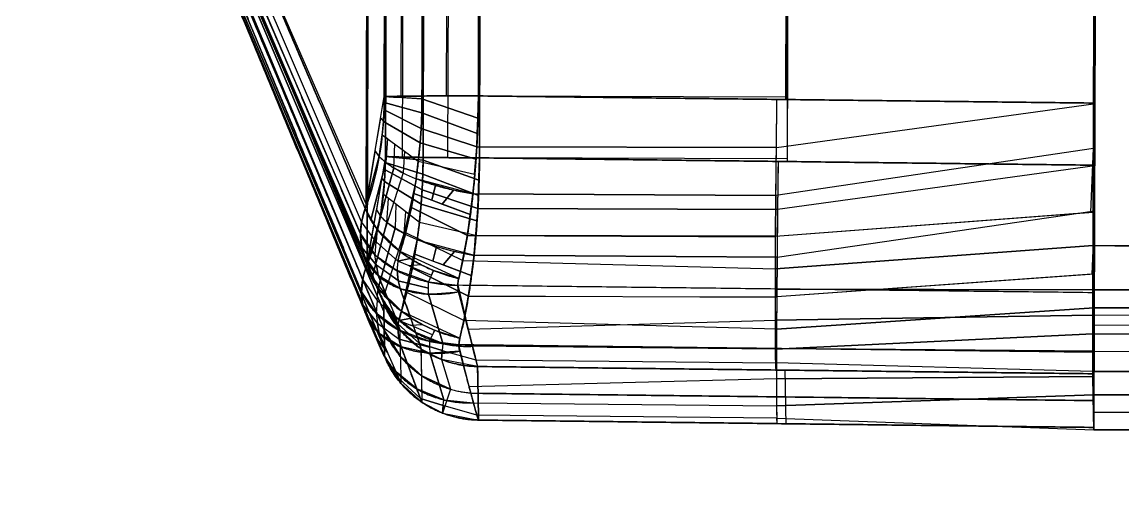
# Model space of a CAD drawing. Extents: x -208 to 220, y -49 to -19.
# Drawn here: x -207.554 to -204.888, y -28.86 to -27.703 of the extents above; entities that cross this region are included whole.
import ezdxf

# ---------------------------------------------------------------- set-up
doc = ezdxf.new("R2010")
doc.units = 0
doc.header["$MEASUREMENT"] = 0
doc.layers.add('IGES level 0', color=253, linetype='Continuous')

msp = doc.modelspace()

# ---------------------------------------------------------------- linework, layer by layer
for points in [[(-204.9328, -19.3455, 3.6504), (-204.9607, -28.2443, 3.7913), (-150.7173, -28.4146, 3.8093), (-150.6893, -19.5157, 3.6684)], [(-207.1159, -27.2383, 2.5739), (-206.7207, -28.1446, 3.5257), (-206.6958, -19.4335, 3.3796), (-207.0943, -20.3759, 2.4652)], [(-204.9301, -19.4959, -5.8484), (-204.958, -28.3947, -5.7075), (-177.8364, -28.4798, -5.6985), (-177.8084, -19.581, -5.8394)], [(-207.0923, -20.4883, -4.6324), (-206.6932, -19.5753, -5.5759), (-206.7182, -28.2867, -5.4462), (-207.1138, -27.3507, -4.5237)], [(-206.5858, -27.8819, 3.7301), (-206.6361, -27.8825, 3.6856), (-206.6105, -19.6999, 3.5559), (-206.56, -19.6994, 3.6005)], [(-206.4948, -19.6991, 3.6315), (-206.56, -19.6994, 3.6005), (-206.5857, -27.8819, 3.7301), (-206.5265, -27.8818, 3.7483)], [(-206.4492, -27.8813, 3.7722), (-206.5265, -27.8818, 3.7483), (-206.4948, -19.6991, 3.6315), (-206.4235, -19.6992, 3.6426)], [(-205.6787, -19.6949, 3.6493), (-206.4234, -19.6992, 3.6426), (-206.4492, -27.8817, 3.7722), (-205.7044, -27.8839, 3.7789)], [(-204.9597, -27.8991, 3.7859), (-205.7044, -27.8904, 3.779), (-205.6787, -19.6951, 3.6493), (-204.9339, -19.6973, 3.656)], [(-206.6512, -19.7009, 3.4906), (-206.6966, -19.7159, 3.3843), (-206.7207, -28.1446, 3.5257), (-206.677, -27.8834, 3.6201)], [(-206.6105, -19.6999, 3.5559), (-206.6512, -19.7008, 3.4906), (-206.677, -27.8834, 3.6201), (-206.6361, -27.8825, 3.6856)], [(-206.6743, -28.0286, -5.5488), (-206.7182, -28.2867, -5.4462), (-206.694, -19.8577, -5.5717), (-206.6486, -19.846, -5.6783)], [(-206.6334, -28.0297, -5.6142), (-206.6743, -28.0285, -5.5488), (-206.6486, -19.846, -5.6783), (-206.6078, -19.8472, -5.7436)], [(-206.5573, -19.8481, -5.7882), (-206.6078, -19.8472, -5.7436), (-206.6334, -28.0297, -5.6142), (-206.5831, -28.0306, -5.6587)], [(-206.5238, -28.031, -5.6769), (-206.583, -28.0306, -5.6587), (-206.5573, -19.8481, -5.7882), (-206.4921, -19.8488, -5.8192)], [(-206.4207, -19.8492, -5.8302), (-206.4921, -19.8488, -5.8192), (-206.5238, -28.031, -5.6769), (-206.4465, -28.0313, -5.7007)], [(-205.7017, -28.0341, -5.7069), (-206.4465, -28.0317, -5.7007), (-206.4207, -19.8492, -5.8302), (-205.6759, -19.8451, -5.8366)], [(-204.9311, -19.8477, -5.8428), (-205.6759, -19.8453, -5.8366), (-205.7017, -28.0406, -5.7068), (-204.9569, -28.0495, -5.713)], [(-206.7014, -28.3268, 3.3331), (-206.6901, -28.3543, 3.2789), (-207.554, -26.3365, 1.4198), (-206.7014, -28.3268, 3.3331)], [(-207.554, -26.3372, 1.406), (-207.5533, -26.3751, -0.9896), (-206.6772, -28.4491, -0.9565), (-206.678, -28.4041, 1.8838)], [(-207.554, -26.3372, 1.406), (-206.678, -28.4041, 1.8838), (-206.6784, -28.3843, 3.1348), (-207.554, -26.3372, 1.406)], [(-206.7235, -28.2734, 3.4021), (-206.7014, -28.3268, 3.3331), (-207.554, -26.3372, 1.406), (-206.7236, -28.2732, 3.402)], [(-206.6904, -28.3536, 3.2804), (-206.6803, -28.3791, 3.1908), (-207.554, -26.3372, 1.406), (-206.6899, -28.3548, 3.2776)], [(-206.6764, -28.4941, -3.7968), (-206.6772, -28.4491, -0.9565), (-207.5532, -26.3751, -0.9896), (-207.5526, -26.413, -3.3852)], [(-206.6989, -28.4626, -5.2479), (-207.5526, -26.4128, -3.399), (-206.6877, -28.4884, -5.1929), (-206.6989, -28.4626, -5.2479)], [(-207.5526, -26.413, -3.3852), (-206.676, -28.5139, -5.0478), (-206.6764, -28.4941, -3.7968), (-207.5526, -26.413, -3.3852)], [(-206.721, -28.4113, -5.3184), (-207.5526, -26.413, -3.3852), (-206.6989, -28.4626, -5.2479), (-206.721, -28.4115, -5.3186)], [(-206.6875, -28.4889, -5.1915), (-207.5526, -26.413, -3.3852), (-206.6779, -28.5104, -5.104), (-206.6879, -28.4878, -5.1944)], [(-207.1471, -27.2183, 2.492), (-207.1384, -27.1859, 2.5198), (-206.7231, -28.154, 3.5179), (-206.7319, -28.1862, 3.4898)], [(-206.7347, -28.2158, 3.4622), (-206.7319, -28.1862, 3.4898), (-207.1471, -27.2183, 2.492), (-207.1498, -27.2479, 2.4644)], [(-207.147, -27.2776, 2.4344), (-207.1498, -27.2479, 2.4644), (-206.7347, -28.2159, 3.462), (-206.7313, -28.2485, 3.4288)], [(-206.7293, -28.3271, -5.409), (-206.7206, -28.2958, -5.438), (-207.1364, -27.2965, -4.4713), (-207.1451, -27.3281, -4.4425)], [(-207.1478, -27.3568, -4.414), (-207.1451, -27.3281, -4.4425), (-206.7293, -28.3271, -5.409), (-206.7321, -28.3558, -5.3804)], [(-206.7288, -28.3874, -5.346), (-206.7321, -28.3559, -5.3802), (-207.1478, -27.3568, -4.414), (-207.1451, -27.3856, -4.3831)], [(-206.5865, -27.9227, 3.7292), (-206.5858, -27.8885, 3.7301), (-206.677, -27.8834, 3.6201), (-206.6771, -27.898, 3.62)], [(-206.6548, -27.8846, 3.6468), (-206.656, -27.8828, 3.6592), (-206.677, -27.8834, 3.6201), (-206.6548, -27.8846, 3.6468)], [(-206.6343, -27.8858, 3.6716), (-206.6361, -27.8825, 3.6856), (-206.656, -27.8828, 3.6592), (-206.6548, -27.8846, 3.6468)], [(-206.5858, -27.8885, 3.7301), (-206.5858, -27.8819, 3.7301), (-206.6361, -27.8825, 3.6856), (-206.6343, -27.8858, 3.6716)], [(-206.4509, -27.9354, 3.7678), (-206.4492, -27.8817, 3.7722), (-206.5857, -27.8819, 3.7301), (-206.5858, -27.8885, 3.7301)], [(-205.7275, -28.0069, 3.77), (-205.7263, -27.8902, 3.7788), (-206.4492, -27.8817, 3.7722), (-206.4531, -28.0051, 3.7622)], [(-206.5881, -27.9607, 3.7257), (-206.5865, -27.9227, 3.7292), (-206.6771, -27.898, 3.6201), (-206.6776, -27.9155, 3.6193)], [(-206.4521, -27.973, 3.7648), (-206.4509, -27.9354, 3.7678), (-206.5858, -27.8885, 3.7301), (-206.5865, -27.9227, 3.7292)], [(-205.7286, -28.1232, 3.7392), (-205.7275, -28.0069, 3.77), (-204.9597, -27.9007, 3.7859), (-204.96, -28.0092, 3.7876)], [(-206.6791, -27.9439, 3.6164), (-206.6892, -28.0284, 3.5946), (-206.6989, -28.014, 3.5729), (-206.6857, -27.9353, 3.6013)], [(-206.5905, -27.9956, 3.7201), (-206.5881, -27.9607, 3.7257), (-206.6776, -27.9155, 3.6193), (-206.6791, -27.9439, 3.6164)], [(-206.4531, -28.0051, 3.7622), (-206.4521, -27.973, 3.7648), (-206.5865, -27.9227, 3.7292), (-206.5881, -27.9607, 3.7257)], [(-206.5946, -28.04, 3.71), (-206.5905, -27.9956, 3.7201), (-206.6791, -27.9439, 3.6164), (-206.6819, -27.9759, 3.6106)], [(-206.4555, -28.0346, 3.754), (-206.4531, -28.0051, 3.7622), (-206.5881, -27.9607, 3.7257), (-206.5905, -27.9956, 3.7201)], [(-206.6731, -28.0428, 3.6255), (-206.6892, -28.0284, 3.5946), (-206.6819, -27.9759, 3.6106), (-206.6696, -27.9849, 3.6246)], [(-206.6892, -28.0284, 3.5946), (-206.6989, -28.014, 3.5729), (-206.7207, -28.1446, 3.5257), (-206.6892, -28.0284, 3.5946)], [(-206.6314, -28.0682, 3.674), (-206.6536, -28.056, 3.6518), (-206.6514, -27.9983, 3.6453), (-206.6278, -28.0156, 3.6723)], [(-206.4585, -28.071, 3.7439), (-206.4555, -28.0346, 3.754), (-206.5905, -27.9956, 3.7201), (-206.5946, -28.04, 3.71)], [(-205.7286, -28.1232, 3.7392), (-205.7275, -28.0069, 3.77), (-206.4531, -28.0051, 3.7622), (-206.4624, -28.1185, 3.7306)], [(-204.9665, -28.1633, 3.7893), (-204.96, -28.0092, 3.7876), (-205.7286, -28.1232, 3.7392), (-205.7294, -28.2212, 3.6934)], [(-206.7088, -28.179, 3.539), (-206.7231, -28.154, 3.5179), (-206.6892, -28.0284, 3.5946), (-206.6731, -28.0428, 3.6255)], [(-206.6945, -28.204, 3.5602), (-206.7088, -28.179, 3.539), (-206.6731, -28.0428, 3.6255), (-206.6536, -28.056, 3.6518)], [(-206.675, -28.0606, -5.5469), (-206.6745, -28.0432, -5.5482), (-206.5838, -28.0713, -5.6565), (-206.5854, -28.1092, -5.6518)], [(-206.6745, -28.0431, -5.5482), (-206.6743, -28.0286, -5.5488), (-206.5831, -28.0372, -5.6585), (-206.5838, -28.0713, -5.6565)], [(-206.6522, -28.0306, -5.5754), (-206.6743, -28.0285, -5.5488), (-206.6533, -28.0292, -5.5879), (-206.6522, -28.0306, -5.5754)], [(-206.6522, -28.0306, -5.5754), (-206.6533, -28.0292, -5.5879), (-206.6334, -28.0297, -5.6142), (-206.6316, -28.0326, -5.6001)], [(-206.6316, -28.0326, -5.6001), (-206.6334, -28.0297, -5.6142), (-206.5831, -28.0306, -5.6587), (-206.5831, -28.0372, -5.6585)], [(-206.4624, -28.1185, 3.7306), (-206.5998, -28.0822, 3.6968), (-206.5946, -28.04, 3.71), (-206.4585, -28.071, 3.7439)], [(-206.5838, -28.0713, -5.6565), (-206.5831, -28.0372, -5.6585), (-206.4481, -28.0853, -5.6946), (-206.4493, -28.1227, -5.6904)], [(-206.5831, -28.0372, -5.6585), (-206.583, -28.0306, -5.6587), (-206.4465, -28.0317, -5.7007), (-206.4481, -28.0853, -5.6946)], [(-206.4503, -28.1547, -5.6868), (-206.4465, -28.0317, -5.7007), (-205.7235, -28.0403, -5.7066), (-205.7248, -28.1568, -5.6941)], [(-206.6802, -28.221, 3.5727), (-206.6945, -28.204, 3.5602), (-206.6536, -28.056, 3.6518), (-206.6314, -28.0682, 3.674)], [(-206.6765, -28.089, -5.5431), (-206.675, -28.0606, -5.5469), (-206.5854, -28.1092, -5.6518), (-206.5878, -28.1439, -5.6451)], [(-204.9573, -28.1596, -5.7112), (-204.9569, -28.0511, -5.7129), (-205.7248, -28.1568, -5.6941), (-205.7259, -28.2721, -5.6596)], [(-206.683, -28.0799, -5.5284), (-206.6962, -28.1576, -5.4975), (-206.6866, -28.1727, -5.5187), (-206.6765, -28.089, -5.5431)], [(-206.6793, -28.1207, -5.5363), (-206.6765, -28.089, -5.5431), (-206.5878, -28.1439, -5.6451), (-206.592, -28.1879, -5.6336)], [(-206.6001, -28.0838, 3.6962), (-206.6382, -28.2588, 3.5958), (-206.6115, -28.1518, 3.6667), (-206.6001, -28.0838, 3.6962)], [(-206.5533, -28.0982, 3.7181), (-206.5998, -28.0822, 3.6968), (-206.6054, -28.1183, 3.6825), (-206.5619, -28.1345, 3.6902)], [(-206.5854, -28.1092, -5.6518), (-206.5838, -28.0713, -5.6565), (-206.4493, -28.1227, -5.6904), (-206.4503, -28.1547, -5.6868)], [(-206.667, -28.1302, -5.55), (-206.6793, -28.1207, -5.5363), (-206.6866, -28.1727, -5.5187), (-206.6705, -28.1881, -5.5491)], [(-206.4758, -28.2194, 3.6825), (-206.4691, -28.169, 3.7066), (-206.6054, -28.1183, 3.6825), (-206.6115, -28.1518, 3.6667)], [(-206.5878, -28.1439, -5.6451), (-206.5854, -28.1092, -5.6518), (-206.4503, -28.1547, -5.6868), (-206.4528, -28.1839, -5.6777)], [(-206.5096, -28.1096, 3.7284), (-206.5533, -28.0982, 3.7181), (-206.5619, -28.1345, 3.6902), (-206.5372, -28.1436, 3.6946)], [(-206.4691, -28.169, 3.7066), (-206.4625, -28.1195, 3.7303), (-206.5096, -28.1096, 3.7284), (-206.5372, -28.1436, 3.6946)], [(-205.7294, -28.2227, 3.6924), (-205.7286, -28.1232, 3.7392), (-206.4624, -28.1185, 3.7306), (-206.4758, -28.2194, 3.6825)], [(-206.6251, -28.1624, -5.5967), (-206.6488, -28.1442, -5.5703), (-206.651, -28.2021, -5.5749), (-206.6287, -28.215, -5.5967)], [(-206.592, -28.1879, -5.6336), (-206.5878, -28.1439, -5.6451), (-206.4528, -28.1839, -5.6777), (-206.4558, -28.22, -5.6664)], [(-206.6705, -28.1881, -5.5491), (-206.6866, -28.1727, -5.5187), (-206.7206, -28.2958, -5.438), (-206.7062, -28.3214, -5.4584)], [(-206.6866, -28.1727, -5.5187), (-206.7182, -28.2867, -5.4462), (-206.6962, -28.1576, -5.4975), (-206.6866, -28.1727, -5.5187)], [(-206.487, -28.2799, 3.6418), (-206.4758, -28.2194, 3.6825), (-206.6115, -28.1518, 3.6667), (-206.6254, -28.2123, 3.6298)], [(-206.4597, -28.2671, -5.6517), (-206.4503, -28.1547, -5.6868), (-205.7248, -28.1568, -5.6941), (-205.7259, -28.2721, -5.6596)], [(-205.7298, -28.3007, 3.6396), (-205.7294, -28.2212, 3.6934), (-204.9605, -28.1628, 3.79), (-204.9607, -28.2443, 3.7913)], [(-205.7267, -28.3685, -5.6108), (-205.7259, -28.2721, -5.6596), (-204.9573, -28.1596, -5.7112), (-204.9638, -28.3136, -5.708)], [(-206.697, -28.2351, 3.537), (-206.7319, -28.1862, 3.4898), (-206.7346, -28.2158, 3.4621), (-206.6995, -28.2662, 3.5139)], [(-206.651, -28.2021, -5.5749), (-206.6705, -28.1881, -5.5491), (-206.7062, -28.3214, -5.4584), (-206.6919, -28.3471, -5.4788)], [(-206.6287, -28.215, -5.5967), (-206.651, -28.2021, -5.5749), (-206.6919, -28.3471, -5.4788), (-206.6775, -28.3645, -5.4907)], [(-206.4558, -28.22, -5.6664), (-206.592, -28.1879, -5.6336), (-206.5971, -28.2298, -5.6191), (-206.4597, -28.2671, -5.6517)], [(-206.6957, -28.2916, 3.4855), (-206.6996, -28.2662, 3.5138), (-206.7347, -28.2159, 3.462), (-206.7312, -28.2486, 3.429)], [(-206.6439, -28.2816, 3.5757), (-206.6382, -28.2588, 3.5958), (-206.6945, -28.204, 3.5602), (-206.697, -28.2351, 3.537)], [(-206.4968, -28.3238, 3.6055), (-206.6382, -28.2588, 3.5958), (-206.6254, -28.2123, 3.6298), (-206.487, -28.2799, 3.6418)], [(-206.5592, -28.2817, -5.6108), (-206.6027, -28.2653, -5.6037), (-206.5971, -28.2297, -5.6191), (-206.5506, -28.2464, -5.6398)], [(-205.7298, -28.3007, 3.6396), (-205.7294, -28.2212, 3.6934), (-206.4758, -28.2194, 3.6825), (-206.487, -28.2799, 3.6418)], [(-206.6919, -28.3169, 3.4571), (-206.6957, -28.2916, 3.4855), (-206.7312, -28.2486, 3.429), (-206.7236, -28.2732, 3.402)], [(-206.5974, -28.2313, -5.6184), (-206.6088, -28.2984, -5.5868), (-206.6355, -28.403, -5.5126), (-206.5974, -28.2313, -5.6184)], [(-206.5346, -28.291, -5.6149), (-206.5592, -28.2817, -5.6108), (-206.5506, -28.2464, -5.6398), (-206.5069, -28.2581, -5.6497)], [(-205.7301, -28.3493, 3.5971), (-205.7298, -28.3007, 3.6396), (-204.9607, -28.2443, 3.7913), (-204.9611, -28.3511, 3.7491)], [(-204.9611, -28.3511, 3.7491), (-204.9608, -28.2443, 3.7913), (-150.7173, -28.4146, 3.8093), (-150.7177, -28.5297, 3.7883)], [(-206.6714, -28.3658, 3.3839), (-206.6919, -28.3169, 3.4571), (-206.7235, -28.2734, 3.4021), (-206.7014, -28.3268, 3.3331)], [(-206.6459, -28.3048, 3.5538), (-206.6437, -28.3291, 3.5296), (-206.6957, -28.2916, 3.4855), (-206.6996, -28.2662, 3.5138)], [(-206.6439, -28.2816, 3.5757), (-206.6382, -28.2588, 3.5958), (-206.6143, -28.2752, 3.6034), (-206.6439, -28.2816, 3.5757)], [(-206.6165, -28.2933, 3.5834), (-206.6439, -28.2816, 3.5757), (-206.6143, -28.2752, 3.6034), (-206.5875, -28.2905, 3.6085)], [(-206.6088, -28.2984, -5.5868), (-206.6027, -28.2653, -5.6037), (-206.4664, -28.3167, -5.626), (-206.4732, -28.3664, -5.6004)], [(-206.5346, -28.291, -5.6149), (-206.5069, -28.2581, -5.6497), (-206.4598, -28.268, -5.6513), (-206.4664, -28.3167, -5.626)], [(-206.4732, -28.3664, -5.6004), (-206.4597, -28.2671, -5.6517), (-205.7259, -28.2721, -5.6596), (-205.7267, -28.37, -5.6098)], [(-206.6384, -28.3483, 3.5091), (-206.6438, -28.329, 3.5296), (-206.6957, -28.2916, 3.4855), (-206.6919, -28.3169, 3.4571)], [(-206.57, -28.3469, 3.5657), (-206.5702, -28.3322, 3.5817), (-206.6459, -28.3048, 3.5538), (-206.6437, -28.3291, 3.5296)], [(-206.6228, -28.3576, -5.548), (-206.6088, -28.2984, -5.5868), (-206.4732, -28.3664, -5.6004), (-206.4843, -28.4256, -5.5578)], [(-206.563, -28.3161, 3.5985), (-206.5582, -28.3041, 3.6107), (-206.5875, -28.2905, 3.6085), (-206.6165, -28.2933, 3.5834)], [(-206.4988, -28.3403, 3.59), (-206.4968, -28.3238, 3.6055), (-206.5576, -28.3044, 3.6107), (-206.5702, -28.3322, 3.5817)], [(-206.697, -28.4079, -5.4304), (-206.732, -28.3558, -5.3804), (-206.7293, -28.3271, -5.409), (-206.6944, -28.3775, -5.4546)], [(-206.6009, -28.4549, 3.3357), (-206.6384, -28.3483, 3.5091), (-206.6919, -28.3169, 3.4571), (-206.6509, -28.4148, 3.3107)], [(-206.57, -28.3469, 3.5657), (-206.6437, -28.3291, 3.5296), (-206.6384, -28.3483, 3.5091), (-206.5697, -28.3616, 3.5498)], [(-204.958, -28.3947, -5.7075), (-204.9577, -28.3132, -5.7088), (-205.7267, -28.3685, -5.6108), (-205.7271, -28.4463, -5.5545)], [(-206.7287, -28.3876, -5.3462), (-206.7321, -28.3559, -5.3802), (-206.697, -28.4078, -5.4304), (-206.6932, -28.4323, -5.4013)], [(-206.6944, -28.3775, -5.4546), (-206.6919, -28.3471, -5.4788), (-206.6355, -28.403, -5.5126), (-206.6413, -28.4252, -5.4917)], [(-206.5697, -28.3616, 3.5498), (-206.5355, -28.4812, 3.3577), (-206.6009, -28.4548, 3.3357), (-206.6384, -28.3483, 3.5091)], [(-206.4843, -28.4256, -5.5578), (-206.6228, -28.3576, -5.548), (-206.6355, -28.403, -5.5126), (-206.4942, -28.4683, -5.5201)], [(-206.4634, -28.488, 3.3727), (-206.5355, -28.4812, 3.3577), (-206.5697, -28.3616, 3.5498), (-206.4969, -28.3563, 3.574)], [(-205.73, -28.425, 3.5092), (-205.73, -28.3493, 3.5971), (-206.4988, -28.3403, 3.59), (-206.4739, -28.4464, 3.4558)], [(-205.73, -28.425, 3.5092), (-205.7301, -28.3493, 3.5971), (-204.9611, -28.3511, 3.7491), (-204.9612, -28.4126, 3.7247)], [(-204.9612, -28.4126, 3.7247), (-204.9611, -28.3511, 3.7491), (-150.7176, -28.5297, 3.7883), (-150.7179, -28.6281, 3.7248)], [(-206.721, -28.4113, -5.3184), (-206.7287, -28.3876, -5.3462), (-206.6932, -28.4323, -5.4013), (-206.6894, -28.4567, -5.3721)], [(-206.6443, -28.4338, 3.2104), (-206.6394, -28.448, 3.1358), (-206.6784, -28.3843, 3.1348), (-206.6801, -28.3793, 3.1909)], [(-206.6382, -28.5128, -0.9555), (-206.6772, -28.4491, -0.9565), (-206.6784, -28.3843, 3.1348), (-206.6394, -28.448, 3.1358)], [(-206.4843, -28.4256, -5.5578), (-206.4732, -28.3664, -5.6004), (-205.7267, -28.3685, -5.6108), (-205.7271, -28.4463, -5.5545)], [(-206.6989, -28.4626, -5.2479), (-206.721, -28.4115, -5.3185), (-206.6894, -28.4567, -5.3721), (-206.6689, -28.5033, -5.2974)], [(-206.697, -28.4078, -5.4304), (-206.6932, -28.4323, -5.4013), (-206.6411, -28.4711, -5.4442), (-206.6433, -28.4477, -5.4691)], [(-206.5917, -28.4814, 3.2481), (-206.6443, -28.4338, 3.2104), (-206.6509, -28.4148, 3.3107), (-206.6009, -28.4549, 3.3357)], [(-206.6413, -28.4252, -5.4917), (-206.6116, -28.4197, -5.5196), (-206.6355, -28.403, -5.5126), (-206.6413, -28.4252, -5.4917)], [(-205.7297, -28.4946, 3.3851), (-205.73, -28.425, 3.5092), (-204.9612, -28.4126, 3.7247), (-204.9614, -28.4578, 3.7068)], [(-204.9584, -28.5001, -5.6619), (-204.958, -28.3947, -5.7075), (-205.7271, -28.4463, -5.5545), (-205.7275, -28.4935, -5.5104)], [(-204.9581, -28.437, -5.6892), (-204.9581, -28.3947, -5.7075), (-150.7146, -28.565, -5.6895), (-150.7148, -28.6132, -5.6848)], [(-206.6894, -28.4567, -5.3721), (-206.6932, -28.4323, -5.4013), (-206.6412, -28.4711, -5.4441), (-206.6358, -28.4897, -5.4231)], [(-206.5849, -28.4351, -5.5242), (-206.6116, -28.4197, -5.5196), (-206.6413, -28.4252, -5.4917), (-206.6139, -28.4371, -5.499)], [(-206.6139, -28.4371, -5.499), (-206.5849, -28.4351, -5.5242), (-206.5556, -28.4488, -5.526), (-206.5603, -28.4604, -5.5134)], [(-150.7151, -28.7154, -5.6463), (-150.7148, -28.6132, -5.6848), (-204.9581, -28.437, -5.6892), (-204.9584, -28.5001, -5.6619)], [(-206.6484, -28.5499, -5.2226), (-206.6894, -28.4567, -5.3721), (-206.6358, -28.4897, -5.4231), (-206.5984, -28.5908, -5.2464)], [(-206.637, -28.5776, -5.0468), (-206.676, -28.5139, -5.0478), (-206.6772, -28.4491, -0.9565), (-206.6381, -28.5128, -0.9555)], [(-206.6411, -28.4711, -5.4442), (-206.6433, -28.4477, -5.4691), (-206.5676, -28.4759, -5.4961), (-206.5674, -28.4901, -5.4797)], [(-206.5875, -28.4946, 3.1365), (-206.6394, -28.448, 3.1358), (-206.6382, -28.5128, -0.9555), (-206.5863, -28.5593, -0.9547)], [(-206.6008, -28.4549, 3.3357), (-206.5355, -28.4812, 3.3577), (-206.5369, -28.4981, 3.2609), (-206.5917, -28.4814, 3.2481)], [(-206.5676, -28.4759, -5.4961), (-206.555, -28.449, -5.526), (-206.4942, -28.4683, -5.5201), (-206.4962, -28.4843, -5.5041)], [(-204.9616, -28.549, 3.4961), (-205.7292, -28.5278, 3.284), (-205.7297, -28.4946, 3.3851), (-204.9614, -28.4578, 3.7068)], [(-204.9617, -28.549, 3.4961), (-204.9614, -28.4578, 3.7068), (-150.7179, -28.6281, 3.7248), (-150.7191, -28.7193, 3.5141)], [(-206.5671, -28.5043, -5.4633), (-206.6358, -28.4897, -5.4231), (-206.6411, -28.4711, -5.4442), (-206.5674, -28.4901, -5.4797)], [(-206.6358, -28.4897, -5.4231), (-206.5984, -28.5907, -5.2464), (-206.5331, -28.6177, -5.2674), (-206.5671, -28.5043, -5.4633)], [(-206.5917, -28.4814, 3.2481), (-206.5369, -28.4981, 3.2609), (-206.5382, -28.5202, 3.137), (-206.5875, -28.4946, 3.1365)], [(-206.5169, -28.5918, -0.9546), (-206.5863, -28.5593, -0.9547), (-206.5875, -28.4946, 3.1365), (-206.5382, -28.5202, 3.137)], [(-206.4714, -28.5861, -5.3666), (-206.4962, -28.4843, -5.5041), (-205.7273, -28.4935, -5.5104), (-205.7275, -28.5664, -5.4202)], [(-205.7292, -28.5278, 3.284), (-205.7297, -28.4946, 3.3851), (-206.4634, -28.488, 3.3727), (-206.4552, -28.5206, 3.271)], [(-204.9585, -28.5608, -5.6356), (-204.9584, -28.5001, -5.6619), (-205.7275, -28.4935, -5.5104), (-205.7275, -28.5664, -5.4202)], [(-206.6777, -28.5107, -5.1041), (-206.676, -28.5139, -5.0478), (-206.637, -28.5776, -5.0468), (-206.6419, -28.5657, -5.1218)], [(-206.5863, -28.5593, -0.9547), (-206.6381, -28.5128, -0.9555), (-206.637, -28.5776, -5.0468), (-206.5851, -28.6241, -5.046)], [(-206.4943, -28.4998, -5.4876), (-206.5671, -28.5043, -5.4633), (-206.5331, -28.6177, -5.2674), (-206.4609, -28.625, -5.2822)], [(-206.5369, -28.4981, 3.2609), (-206.4552, -28.5206, 3.271), (-206.4516, -28.537, 3.1372), (-206.5382, -28.5202, 3.137)], [(-204.9587, -28.6054, -5.6163), (-204.9584, -28.5001, -5.6619), (-150.7151, -28.7154, -5.6463), (-150.7153, -28.7757, -5.5983)], [(-206.5984, -28.5908, -5.2464), (-206.6484, -28.5499, -5.2226), (-206.6419, -28.5657, -5.1218), (-206.5893, -28.6145, -5.158)], [(-206.451, -28.537, 3.1372), (-204.9615, -28.5545, 3.1525), (-204.9604, -28.6195, -0.9533), (-206.4499, -28.6018, -0.954)], [(-204.9615, -28.5545, 3.1525), (-204.9616, -28.549, 3.4961), (-205.7292, -28.5278, 3.284), (-205.7281, -28.5455, 3.1439)], [(-204.9591, -28.6899, -5.4028), (-204.9617, -28.549, 3.4961), (-150.7181, -28.7193, 3.5141), (-150.7156, -28.8602, -5.3848)], [(-206.5358, -28.6498, -5.0456), (-206.5851, -28.6241, -5.046), (-206.5863, -28.5593, -0.9547), (-206.5169, -28.5918, -0.9539)], [(-204.9587, -28.6054, -5.6163), (-204.9585, -28.5608, -5.6356), (-205.7275, -28.5664, -5.4202), (-205.7272, -28.632, -5.2939)], [(-206.5893, -28.6145, -5.158), (-206.5344, -28.6316, -5.1702), (-206.5331, -28.6177, -5.2674), (-206.5984, -28.5908, -5.2464)], [(-206.4498, -28.6018, -0.954), (-204.9603, -28.6195, -0.9533), (-204.9591, -28.6845, -5.0592), (-206.4487, -28.6666, -5.0453)], [(-206.5851, -28.6241, -5.046), (-206.5358, -28.6498, -5.0456), (-206.5344, -28.6316, -5.1702), (-206.5893, -28.6145, -5.158)], [(-206.4527, -28.6544, -5.1796), (-206.4609, -28.625, -5.2822), (-205.7272, -28.632, -5.2939), (-205.7267, -28.662, -5.1919)], [(-204.9587, -28.6054, -5.6163), (-205.7272, -28.632, -5.2939), (-205.7267, -28.662, -5.1919), (-204.959, -28.6899, -5.4028)], [(-204.9589, -28.6477, -5.5095), (-204.9588, -28.6054, -5.6163), (-150.7153, -28.7757, -5.5983), (-150.7155, -28.8352, -5.5094)], [(-206.5358, -28.6498, -5.0456), (-206.4492, -28.6666, -5.0453), (-206.4527, -28.6544, -5.1796), (-206.5344, -28.6316, -5.1702)], [(-204.959, -28.6899, -5.4028), (-204.9589, -28.6477, -5.5095), (-150.7155, -28.8352, -5.5094), (-150.716, -28.8602, -5.3848)], [(-205.7257, -28.6753, -5.0513), (-205.7267, -28.662, -5.1919), (-204.959, -28.6899, -5.4028), (-204.9591, -28.6845, -5.0592)]]:
    msp.add_3dface(points)
at = {"layer": 'IGES level 0', "extrusion": (-0.999995, 0.003144, 0)}
for points in [[(-204.9604, -28.6195, -0.9533), (-204.9455, -23.8701, -1.0285), (-204.9305, -19.1207, -1.1037)], [(-206.5858, -27.8819, 3.7301), (-206.5729, -23.7907, 3.6653), (-206.5601, -19.6994, 3.6005)], [(-206.4492, -27.8817, 3.7722), (-206.4364, -23.7904, 3.7074), (-206.4235, -19.6992, 3.6426)], [(-206.4235, -19.6992, 3.6426), (-206.4364, -23.7904, 3.7074), (-206.4492, -27.8817, 3.7722)], [(-205.6787, -19.6949, 3.6493), (-205.6916, -23.7927, 3.7141), (-205.7045, -27.8904, 3.779)], [(-204.9597, -27.8991, 3.7859), (-204.9468, -23.7949, 3.7209), (-204.9339, -19.6906, 3.6559)], [(-204.9339, -19.6906, 3.6559), (-204.9468, -23.7949, 3.7209), (-204.9597, -27.8991, 3.7859)], [(-206.6513, -19.7009, 3.4906), (-206.6641, -23.7921, 3.5553), (-206.677, -27.8834, 3.6201)], [(-206.677, -27.8834, 3.6201), (-206.6641, -23.7921, 3.5553), (-206.6513, -19.7009, 3.4906)], [(-206.6744, -28.0285, -5.5488), (-206.6616, -23.9373, -5.6135), (-206.6487, -19.846, -5.6783)], [(-206.6487, -19.846, -5.6783), (-206.6616, -23.9373, -5.6135), (-206.6744, -28.0285, -5.5488)], [(-206.5574, -19.8481, -5.7882), (-206.5703, -23.9393, -5.7235), (-206.5831, -28.0306, -5.6587)], [(-206.4208, -19.8492, -5.8302), (-206.4337, -23.9404, -5.7654), (-206.4466, -28.0317, -5.7007)], [(-206.4466, -28.0317, -5.7007), (-206.4337, -23.9404, -5.7654), (-206.4208, -19.8492, -5.8302)], [(-205.676, -19.8451, -5.8366), (-205.6889, -23.9428, -5.7717), (-205.7018, -28.0406, -5.7068)], [(-204.9312, -19.841, -5.8429), (-204.9441, -23.9453, -5.7779), (-204.957, -28.0495, -5.713)], [(-204.957, -28.0495, -5.713), (-204.9441, -23.9453, -5.7779), (-204.9312, -19.841, -5.8429)]]:
    msp.add_open_spline(points, degree=2, dxfattribs=at)
at = {"layer": 'IGES level 0', "color": 253, "extrusion": (-0.999995, 0.003144, 0)}
for points in [[(-204.9328, -19.3455, 3.6504), (-204.9468, -23.7949, 3.7209), (-204.9608, -28.2443, 3.7913)], [(-204.9608, -28.2443, 3.7913), (-204.9468, -23.7949, 3.7209), (-204.9328, -19.3455, 3.6504)], [(-204.9581, -28.3947, -5.7075), (-204.9441, -23.9453, -5.7779), (-204.9301, -19.4959, -5.8484)], [(-204.9301, -19.4959, -5.8484), (-204.9441, -23.9453, -5.7779), (-204.9581, -28.3947, -5.7075)], [(-204.9604, -28.6195, -0.9533), (-204.9588, -28.1195, -0.9612), (-204.9573, -27.6196, -0.9692)]]:
    msp.add_open_spline(points, degree=2, dxfattribs=at)
at = {"layer": 'IGES level 0', "extrusion": (0.91903, 0.394188, 0)}
for points in [[(-206.7232, -28.154, 3.5178), (-207.1385, -27.1859, 2.5198), (-207.5537, -26.2177, 1.5217)], [(-207.5537, -26.2177, 1.5217), (-207.1385, -27.1859, 2.5198), (-206.7232, -28.154, 3.5178)], [(-206.7346, -28.216, 3.4624), (-207.1444, -27.2607, 2.4775), (-207.5542, -26.3053, 1.4926)]]:
    msp.add_open_spline(points, degree=2, dxfattribs=at)
at = {"layer": 'IGES level 0', "extrusion": (-0.923257, -0.384184, 0)}
for points in [[(-207.5523, -26.2973, -3.5047), (-207.1365, -27.2966, -4.4713), (-206.7207, -28.2958, -5.438)], [(-206.7207, -28.2958, -5.438), (-207.1365, -27.2966, -4.4713), (-207.5523, -26.2973, -3.5047)], [(-207.5528, -26.3839, -3.4728), (-207.1425, -27.37, -4.4267), (-206.7321, -28.356, -5.3806)], [(-206.7211, -28.4115, -5.3186), (-207.1369, -27.4123, -4.3519), (-207.5527, -26.413, -3.3852)], [(-207.5527, -26.413, -3.3852), (-207.1369, -27.4123, -4.3519), (-206.7211, -28.4115, -5.3186)]]:
    msp.add_open_spline(points, degree=2, dxfattribs=at)
at = {"layer": 'IGES level 0', "extrusion": (-0.91903, -0.394188, 0)}
for points in [[(-207.554, -26.3372, 1.406), (-207.1388, -27.3053, 2.4041), (-206.7235, -28.2734, 3.4021)], [(-206.7235, -28.2734, 3.4021), (-207.1388, -27.3053, 2.4041), (-207.554, -26.3372, 1.406)]]:
    msp.add_open_spline(points, degree=2, dxfattribs=at)
at = {"layer": 'IGES level 0', "extrusion": (0.921185, 0.389124, 0)}
msp.add_open_spline([(-206.6773, -28.4491, -0.9565), (-207.1153, -27.4121, -0.9731), (-207.5534, -26.3751, -0.9896)], degree=2, dxfattribs=at)
at = {"layer": 'IGES level 0', "extrusion": (-0.920081, 0.009093, 0.391622)}
msp.add_open_spline([(-206.677, -27.8834, 3.6201), (-206.6773, -27.9827, 3.6217), (-206.694, -28.0805, 3.5847), (-206.7232, -28.154, 3.5178)], degree=3, dxfattribs=at)
msp.add_rational_spline([(-206.7232, -28.154, 3.5178), (-206.6935, -28.0792, 3.586), (-206.6773, -27.9846, 3.6217), (-206.677, -27.8834, 3.6201)], [1, 0.953636413166, 0.953636413166, 1], degree=3, dxfattribs=at)
at = {"layer": 'IGES level 0', "extrusion": (0.003144, 0.99987, -0.015831)}
for points, weights, degree in [([(-206.4492, -27.8817, 3.7722), (-206.6129, -27.8812, 3.7707), (-206.677, -27.8834, 3.6201)], [1, 0.83665683382, 1], 2), ([(-206.677, -27.8834, 3.6201), (-206.6369, -27.882, 3.7144), (-206.5517, -27.8814, 3.7712), (-206.4492, -27.8817, 3.7722)], [1, 0.89110455588, 0.89110455588, 1], 3)]:
    msp.add_rational_spline(points, weights, degree=degree, dxfattribs=at)
at = {"layer": 'IGES level 0'}
for points, weights in [([(-206.5858, -27.8819, 3.7301), (-206.5865, -28.0186, 3.7321), (-206.6056, -28.1551, 3.6832), (-206.6382, -28.2588, 3.5958)], [0.91832841691, 0.918660160651, 0.913199052087, 0.902809211194]), ([(-206.6357, -28.403, -5.5126), (-206.603, -28.3021, -5.6032), (-206.5838, -28.1673, -5.6564), (-206.5831, -28.0306, -5.6587)], [0.902809211194, 0.913199052087, 0.918660160651, 0.91832841691]), ([(-206.6382, -28.2588, 3.5958), (-206.6485, -28.2897, 3.5694), (-206.6485, -28.3211, 3.5389), (-206.6385, -28.3483, 3.5091)], [0.902809211194, 0.903275679875, 0.903271426793, 0.902809211194]), ([(-206.6385, -28.3483, 3.5091), (-206.6064, -28.439, 3.4082), (-206.5878, -28.4923, 3.2732), (-206.5875, -28.4946, 3.1365)], [0.902809211194, 0.913199052087, 0.918660160651, 0.91832841691]), ([(-206.636, -28.4897, -5.4231), (-206.6461, -28.4632, -5.454), (-206.6458, -28.4327, -5.4855), (-206.6357, -28.403, -5.5126)], [0.902809211194, 0.903275679875, 0.903271426793, 0.902809211194]), ([(-206.5852, -28.6241, -5.046), (-206.5854, -28.6261, -5.1827), (-206.6039, -28.5772, -5.3193), (-206.636, -28.4897, -5.4231)], [0.91832841691, 0.918660160651, 0.913199052087, 0.902809211194])]:
    msp.add_rational_spline(points, weights, degree=3, dxfattribs=at)
at = {"layer": 'IGES level 0', "extrusion": (-0.968341, 0.01026, 0.249421)}
for points in [[(-206.4969, -28.3238, 3.6055), (-206.4675, -28.2037, 3.7145), (-206.4503, -28.0439, 3.7747), (-206.4492, -27.8817, 3.7722)], [(-206.4968, -28.3238, 3.6055), (-206.4675, -28.2037, 3.7145), (-206.4502, -28.0439, 3.7747), (-206.4492, -27.8817, 3.7722)]]:
    msp.add_open_spline(points, degree=3, dxfattribs=at)
for points in [[(-206.4492, -27.8817, 3.7722), (-206.4503, -28.0469, 3.7748), (-206.467, -28.2015, 3.7165), (-206.4969, -28.3238, 3.6055)], [(-206.4492, -27.8817, 3.7722), (-206.4503, -28.0469, 3.7748), (-206.4669, -28.2015, 3.7165), (-206.4968, -28.3238, 3.6055)]]:
    msp.add_rational_spline(points, [1, 0.953636413166, 0.953636413166, 1], degree=3, dxfattribs=at)
at = {"layer": 'IGES level 0', "extrusion": (-0.011726, -0.999931, 0)}
for points in [[(-204.9597, -27.8991, 3.7859), (-205.7045, -27.8904, 3.779), (-206.4492, -27.8817, 3.7722)], [(-206.4492, -27.8817, 3.7722), (-205.7045, -27.8904, 3.779), (-204.9597, -27.8991, 3.7859)], [(-204.9614, -28.3583, 3.6041), (-205.7302, -28.3493, 3.5971), (-206.4989, -28.3403, 3.59)], [(-206.4511, -28.537, 3.1372), (-205.7063, -28.5458, 3.1441), (-204.9616, -28.5545, 3.1509)], [(-204.9616, -28.5545, 3.1509), (-205.7063, -28.5458, 3.1441), (-206.4511, -28.537, 3.1372)]]:
    msp.add_open_spline(points, degree=2, dxfattribs=at)
at = {"layer": 'IGES level 0', "extrusion": (0.011726, 0.999931, 0)}
for points in [[(-204.9597, -27.8991, 3.7859), (-205.7044, -27.8904, 3.779), (-206.4492, -27.8817, 3.7722)], [(-206.4492, -27.8817, 3.7722), (-205.7044, -27.8904, 3.779), (-204.9597, -27.8991, 3.7859)]]:
    msp.add_open_spline(points, degree=2, dxfattribs=at)
at = {"layer": 'IGES level 0', "extrusion": (-0.999889, 0.011725, -0.009195)}
msp.add_rational_spline([(-205.7282, -28.5455, 3.1439), (-205.7316, -28.5395, 3.5218), (-205.7308, -28.268, 3.7848), (-205.7263, -27.8902, 3.7788)], [1, 0.804755803081, 0.804755803081, 1], degree=3, dxfattribs=at)
at = {"layer": 'IGES level 0', "extrusion": (-0.999995, 0.003139, -0.000331739)}
for points in [[(-204.9616, -28.5545, 3.1509), (-204.9617, -28.5485, 3.5289), (-204.9609, -28.2771, 3.7918), (-204.9597, -27.8991, 3.7859)], [(-204.9597, -27.8991, 3.7859), (-204.9609, -28.2771, 3.7918), (-204.9617, -28.5485, 3.5289), (-204.9616, -28.5545, 3.1509)]]:
    msp.add_rational_spline(points, [1, 0.804755803081, 0.804755803081, 1], degree=3, dxfattribs=at)
at = {"layer": 'IGES level 0', "extrusion": (0.91986, 0.003318, 0.392232)}
msp.add_open_spline([(-206.7207, -28.2958, -5.438), (-206.6915, -28.2245, -5.5072), (-206.6747, -28.1279, -5.5472), (-206.6744, -28.0285, -5.5488)], degree=3, dxfattribs=at)
msp.add_rational_spline([(-206.6744, -28.0285, -5.5488), (-206.6747, -28.1298, -5.5472), (-206.6909, -28.2232, -5.5084), (-206.7207, -28.2958, -5.438)], [1, 0.953636413166, 0.953636413166, 1], degree=3, dxfattribs=at)
at = {"layer": 'IGES level 0', "extrusion": (0.158147, 0.923876, 0.348486)}
msp.add_rational_spline([(-206.6893, -28.0284, 3.5946), (-206.629, -28.0927, 3.7379), (-206.4624, -28.1185, 3.7306)], [1, 0.829178816579, 1], degree=2, dxfattribs=at)
at = {"layer": 'IGES level 0', "extrusion": (-0.003144, -0.99987, 0.015831)}
for points, weights, degree in [([(-206.6744, -28.0285, -5.5488), (-206.6102, -28.0311, -5.6993), (-206.4466, -28.0317, -5.7007)], [1, 0.83665683382, 1], 2), ([(-206.4466, -28.0317, -5.7007), (-206.549, -28.0313, -5.6998), (-206.6342, -28.0302, -5.643), (-206.6744, -28.0285, -5.5488)], [1, 0.89110455588, 0.89110455588, 1], 3)]:
    msp.add_rational_spline(points, weights, degree=degree, dxfattribs=at)
at = {"layer": 'IGES level 0', "extrusion": (0.9682, -0.00235, 0.250167)}
for points in [[(-206.4466, -28.0317, -5.7007), (-206.4476, -28.1939, -5.6981), (-206.4649, -28.3517, -5.6328), (-206.4943, -28.4683, -5.5201)], [(-206.4942, -28.4683, -5.5201), (-206.4648, -28.3517, -5.6328), (-206.4475, -28.1939, -5.6981), (-206.4465, -28.0317, -5.7007)]]:
    msp.add_open_spline(points, degree=3, dxfattribs=at)
for points in [[(-206.4943, -28.4683, -5.5201), (-206.4643, -28.3495, -5.6349), (-206.4476, -28.1969, -5.698), (-206.4466, -28.0317, -5.7007)], [(-206.4465, -28.0317, -5.7007), (-206.4475, -28.1969, -5.698), (-206.4642, -28.3495, -5.6349), (-206.4942, -28.4683, -5.5201)]]:
    msp.add_rational_spline(points, [1, 0.953636413166, 0.953636413166, 1], degree=3, dxfattribs=at)
at = {"layer": 'IGES level 0', "extrusion": (-0.012002, -0.999928, 0)}
for points in [[(-206.4466, -28.0317, -5.7007), (-205.7018, -28.0406, -5.7068), (-204.957, -28.0495, -5.713)], [(-204.957, -28.0495, -5.713), (-205.7018, -28.0406, -5.7068), (-206.4466, -28.0317, -5.7007)], [(-204.9569, -28.0495, -5.713), (-205.7017, -28.0406, -5.7068), (-206.4465, -28.0317, -5.7007)], [(-206.4465, -28.0317, -5.7007), (-205.7017, -28.0406, -5.7068), (-204.9569, -28.0495, -5.713)], [(-204.9589, -28.5027, -5.5168), (-205.7276, -28.4935, -5.5104), (-206.4964, -28.4843, -5.5041)], [(-204.9592, -28.6845, -5.0576), (-205.704, -28.6755, -5.0515), (-206.4488, -28.6666, -5.0453)], [(-206.4488, -28.6666, -5.0453), (-205.704, -28.6755, -5.0515), (-204.9592, -28.6845, -5.0576)]]:
    msp.add_open_spline(points, degree=2, dxfattribs=at)
at = {"layer": 'IGES level 0', "extrusion": (0.999894, -0.012002, -0.008255)}
msp.add_rational_spline([(-205.7236, -28.0403, -5.7066), (-205.7281, -28.4182, -5.7006), (-205.729, -28.6812, -5.4292), (-205.7258, -28.6753, -5.0513)], [1, 0.804755803081, 0.804755803081, 1], degree=3, dxfattribs=at)
at = {"layer": 'IGES level 0', "extrusion": (0.999995, -0.003139, 0.000331739)}
for points in [[(-204.957, -28.0495, -5.713), (-204.9582, -28.4275, -5.707), (-204.9591, -28.6904, -5.4355), (-204.9592, -28.6845, -5.0576)], [(-204.9592, -28.6845, -5.0576), (-204.9591, -28.6904, -5.4355), (-204.9582, -28.4275, -5.707), (-204.957, -28.0495, -5.713)]]:
    msp.add_rational_spline(points, [1, 0.804755803081, 0.804755803081, 1], degree=3, dxfattribs=at)
at = {"layer": 'IGES level 0', "extrusion": (0.256117, -0.672989, 0.693895)}
msp.add_open_spline([(-206.7235, -28.2734, 3.4021), (-206.7386, -28.2373, 3.4427), (-206.7384, -28.1957, 3.483), (-206.7232, -28.154, 3.5178)], degree=3, dxfattribs=at)
at = {"layer": 'IGES level 0'}
for points in [[(-206.7232, -28.154, 3.5178), (-206.7384, -28.1957, 3.483), (-206.7384, -28.2377, 3.4423), (-206.7235, -28.2734, 3.4021)], [(-206.7211, -28.4115, -5.3186), (-206.7361, -28.3766, -5.3603), (-206.7358, -28.3359, -5.4023), (-206.7207, -28.2958, -5.438)], [(-206.497, -28.3563, 3.574), (-206.4995, -28.3461, 3.5844), (-206.4995, -28.3347, 3.5956), (-206.4969, -28.3238, 3.6055)], [(-206.4943, -28.4683, -5.5201), (-206.4969, -28.4787, -5.51), (-206.497, -28.4899, -5.4985), (-206.4944, -28.4998, -5.4876)]]:
    msp.add_open_spline(points, degree=3, dxfattribs=at)
at = {"layer": 'IGES level 0', "extrusion": (0.281997, 0.709286, 0.646058)}
for points in [[(-206.4969, -28.3238, 3.6055), (-206.6732, -28.2836, 3.6383), (-206.7232, -28.154, 3.5178)], [(-206.7232, -28.154, 3.5178), (-206.6732, -28.2836, 3.6383), (-206.4969, -28.3238, 3.6055)]]:
    msp.add_rational_spline(points, [1, 0.805618422389, 1], degree=2, dxfattribs=at)
at = {"layer": 'IGES level 0', "extrusion": (-0.158352, -0.912382, 0.377471)}
msp.add_rational_spline([(-206.6867, -28.1727, -5.5187), (-206.6263, -28.2415, -5.6598), (-206.4598, -28.2671, -5.6517)], [1, 0.829178816579, 1], degree=2, dxfattribs=at)
at = {"layer": 'IGES level 0', "extrusion": (-0.001264, -0.718153, -0.695884)}
for points in [[(-206.7347, -28.2159, 3.462), (-206.6822, -28.3382, 3.5881), (-206.4989, -28.3403, 3.5899)], [(-206.7346, -28.2159, 3.462), (-206.6821, -28.3382, 3.5881), (-206.4988, -28.3403, 3.5899)]]:
    msp.add_rational_spline(points, [1, 0.806314935598, 1], degree=2, dxfattribs=at)
at = {"layer": 'IGES level 0', "color": 253, "extrusion": (-0.999995, 0.003139, -0.000331739)}
for points in [[(-204.9608, -28.2443, 3.7913), (-204.9613, -28.42, 3.7941), (-204.9617, -28.5462, 3.6718), (-204.9617, -28.549, 3.4961)], [(-204.9617, -28.549, 3.4961), (-204.9617, -28.5462, 3.6718), (-204.9613, -28.42, 3.7941), (-204.9608, -28.2443, 3.7913)]]:
    msp.add_rational_spline(points, [1, 0.804737854124, 0.804737854124, 1], degree=3, dxfattribs=at)
at = {"layer": 'IGES level 0', "color": 253, "extrusion": (0.003139, 0.999995, 0)}
for points in [[(-150.7173, -28.4146, 3.8093), (-177.839, -28.3294, 3.8003), (-204.9608, -28.2443, 3.7913)], [(-204.9608, -28.2443, 3.7913), (-177.839, -28.3294, 3.8003), (-150.7173, -28.4146, 3.8093)], [(-204.9614, -28.4578, 3.7068), (-177.8397, -28.5429, 3.7158), (-150.7179, -28.6281, 3.7248)], [(-204.9588, -28.6054, -5.6163), (-177.8371, -28.6906, -5.6073), (-150.7153, -28.7757, -5.5983)]]:
    msp.add_open_spline(points, degree=2, dxfattribs=at)
at = {"layer": 'IGES level 0', "extrusion": (-0.921203, -0.389037, 0.0059)}
msp.add_open_spline([(-206.7235, -28.2734, 3.4021), (-206.6948, -28.3427, 3.3308), (-206.6784, -28.3828, 3.2341), (-206.6784, -28.3843, 3.1348)], degree=3, dxfattribs=at)
at = {"layer": 'IGES level 0', "extrusion": (0.278114, -0.668999, -0.68927)}
for points in [[(-206.497, -28.3563, 3.574), (-206.6735, -28.3898, 3.5353), (-206.7235, -28.2734, 3.4021)], [(-206.7235, -28.2734, 3.4021), (-206.6735, -28.3898, 3.5353), (-206.497, -28.3563, 3.574)]]:
    msp.add_rational_spline(points, [1, 0.805618422389, 1], degree=2, dxfattribs=at)
at = {"layer": 'IGES level 0', "extrusion": (-0.921203, -0.389037, 0.0059)}
msp.add_rational_spline([(-206.6784, -28.3843, 3.1348), (-206.6784, -28.3827, 3.236), (-206.6942, -28.344, 3.3294), (-206.7235, -28.2734, 3.4021)], [1, 0.953636413166, 0.953636413166, 1], degree=3, dxfattribs=at)
at = {"layer": 'IGES level 0', "extrusion": (-0.256502, 0.694618, 0.672096)}
msp.add_open_spline([(-206.7207, -28.2958, -5.438), (-206.7359, -28.3363, -5.4019), (-206.7361, -28.3766, -5.3603), (-206.7211, -28.4115, -5.3186)], degree=3, dxfattribs=at)
at = {"layer": 'IGES level 0', "extrusion": (-0.282367, -0.68848, 0.66803)}
for points in [[(-206.7207, -28.2958, -5.438), (-206.6706, -28.4291, -5.5543), (-206.4943, -28.4683, -5.5201)], [(-206.4943, -28.4683, -5.5201), (-206.6706, -28.4291, -5.5543), (-206.7207, -28.2958, -5.438)]]:
    msp.add_rational_spline(points, [1, 0.805618422389, 1], degree=2, dxfattribs=at)
at = {"layer": 'IGES level 0'}
for points in [[(-206.4969, -28.3238, 3.6055), (-206.4973, -28.3254, 3.604), (-206.4976, -28.327, 3.6025), (-206.4979, -28.3286, 3.601), (-206.4986, -28.3329, 3.597), (-206.4989, -28.3372, 3.593), (-206.4989, -28.3415, 3.5888), (-206.4988, -28.3465, 3.5839), (-206.4982, -28.3515, 3.5789), (-206.497, -28.3563, 3.574)], [(-206.4944, -28.4998, -5.4876), (-206.4948, -28.4983, -5.4892), (-206.4951, -28.4968, -5.4908), (-206.4954, -28.4953, -5.4924), (-206.4961, -28.4913, -5.4967), (-206.4964, -28.4872, -5.501), (-206.4963, -28.4831, -5.5053), (-206.4962, -28.4782, -5.5103), (-206.4955, -28.4732, -5.5153), (-206.4943, -28.4683, -5.5201)]]:
    msp.add_open_spline(points, degree=3, knots=[0, 0, 0, 0, 0.00000663957, 0.00000663957, 0.00000663957, 0.00002441885, 0.00002441885, 0.00002441885, 0.0000455521, 0.0000455521, 0.0000455521, 0.0000455521], dxfattribs=at)
at = {"layer": 'IGES level 0', "extrusion": (0.003182, 0.695877, -0.718153)}
msp.add_rational_spline([(-206.7322, -28.3556, -5.3805), (-206.6796, -28.4819, -5.5027), (-206.4963, -28.4842, -5.5041)], [1, 0.806314935598, 1], degree=2, dxfattribs=at)
at = {"layer": 'IGES level 0', "extrusion": (0.001663, 0.695762, -0.71827)}
msp.add_rational_spline([(-206.732, -28.3559, -5.3802), (-206.6795, -28.4822, -5.5024), (-206.4962, -28.4843, -5.504)], [1, 0.806314935598, 1], degree=2, dxfattribs=at)
at = {"layer": 'IGES level 0', "extrusion": (0.154479, -0.378009, -0.912823)}
msp.add_rational_spline([(-206.6902, -28.3543, 3.2789), (-206.6301, -28.4955, 3.3476), (-206.4635, -28.488, 3.3727)], [1, 0.829178816579, 1], degree=2, dxfattribs=at)
at = {"layer": 'IGES level 0', "extrusion": (-0.969065, -0.246805, 0.000367835)}
msp.add_open_spline([(-206.4511, -28.537, 3.1372), (-206.4517, -28.5344, 3.2995), (-206.4683, -28.4691, 3.4573), (-206.497, -28.3563, 3.574)], degree=3, dxfattribs=at)
at = {"layer": 'IGES level 0', "extrusion": (-0.969065, -0.246805, 0.000367836)}
msp.add_rational_spline([(-206.497, -28.3563, 3.574), (-206.4677, -28.4712, 3.4552), (-206.4517, -28.5344, 3.3025), (-206.4511, -28.537, 3.1372)], [1, 0.953636413166, 0.953636413166, 1], degree=3, dxfattribs=at)
at = {"layer": 'IGES level 0', "extrusion": (-0.000282007, 0.015832, 0.999875)}
for points in [[(-206.6784, -28.3843, 3.1348), (-206.6147, -28.5351, 3.1372), (-206.4511, -28.537, 3.1372)], [(-206.4488, -28.6666, -5.0453), (-206.6124, -28.6646, -5.0454), (-206.6761, -28.5139, -5.0478)]]:
    msp.add_rational_spline(points, [1, 0.83665683382, 1], degree=2, dxfattribs=at)
at = {"layer": 'IGES level 0', "extrusion": (0.000282007, -0.015832, -0.999875)}
for points in [[(-206.4511, -28.537, 3.1372), (-206.5535, -28.5358, 3.1372), (-206.6386, -28.4787, 3.1363), (-206.6784, -28.3843, 3.1348)], [(-206.6773, -28.4491, -0.9565), (-206.6374, -28.5435, -0.955), (-206.5524, -28.6006, -0.9541), (-206.4499, -28.6018, -0.954)], [(-206.6761, -28.5139, -5.0478), (-206.6363, -28.6082, -5.0463), (-206.5512, -28.6654, -5.0454), (-206.4488, -28.6666, -5.0453)]]:
    msp.add_rational_spline(points, [1, 0.89110455588, 0.89110455588, 1], degree=3, dxfattribs=at)
at = {"layer": 'IGES level 0', "extrusion": (-0.999841, -0.01781, 0)}
for points in [[(-206.6784, -28.3843, 3.1348), (-206.6773, -28.4491, -0.9565), (-206.6761, -28.5139, -5.0478)], [(-206.6761, -28.5139, -5.0478), (-206.6773, -28.4491, -0.9565), (-206.6784, -28.3843, 3.1348)], [(-206.5852, -28.6241, -5.046), (-206.5864, -28.5593, -0.9547), (-206.5875, -28.4946, 3.1365)], [(-206.4488, -28.6666, -5.0453), (-206.4499, -28.6018, -0.954), (-206.4511, -28.537, 3.1372)], [(-206.4511, -28.537, 3.1372), (-206.4499, -28.6018, -0.954), (-206.4488, -28.6666, -5.0453)], [(-205.704, -28.6755, -5.0515), (-205.7052, -28.6106, -0.9537), (-205.7063, -28.5458, 3.1441)], [(-204.9592, -28.6845, -5.0576), (-204.9604, -28.6195, -0.9533), (-204.9616, -28.5545, 3.1509)], [(-204.9616, -28.5545, 3.1509), (-204.9604, -28.6195, -0.9533), (-204.9592, -28.6845, -5.0576)]]:
    msp.add_open_spline(points, degree=2, dxfattribs=at)
at = {"layer": 'IGES level 0', "extrusion": (0.921203, 0.389037, -0.0059)}
msp.add_open_spline([(-206.6761, -28.5139, -5.0478), (-206.6761, -28.5155, -5.1472), (-206.6923, -28.4785, -5.245), (-206.7211, -28.4115, -5.3186)], degree=3, dxfattribs=at)
at = {"layer": 'IGES level 0', "extrusion": (-0.277719, 0.64684, -0.710261)}
for points in [[(-206.7211, -28.4115, -5.3186), (-206.671, -28.5321, -5.448), (-206.4944, -28.4998, -5.4876)], [(-206.4944, -28.4998, -5.4876), (-206.671, -28.5321, -5.448), (-206.7211, -28.4115, -5.3186)]]:
    msp.add_rational_spline(points, [1, 0.805618422389, 1], degree=2, dxfattribs=at)
at = {"layer": 'IGES level 0', "extrusion": (0.921203, 0.389037, -0.0059)}
msp.add_rational_spline([(-206.7211, -28.4115, -5.3186), (-206.6918, -28.4797, -5.2437), (-206.6761, -28.5155, -5.149), (-206.6761, -28.5139, -5.0478)], [1, 0.953636413166, 0.953636413166, 1], degree=3, dxfattribs=at)
at = {"layer": 'IGES level 0', "color": 253, "extrusion": (0.999995, -0.003139, 0.000331739)}
for points in [[(-204.9591, -28.6899, -5.4028), (-204.9591, -28.6927, -5.5785), (-204.9587, -28.5704, -5.7047), (-204.9581, -28.3947, -5.7075)], [(-204.9581, -28.3947, -5.7075), (-204.9587, -28.5704, -5.7047), (-204.9591, -28.6927, -5.5785), (-204.9591, -28.6899, -5.4028)]]:
    msp.add_rational_spline(points, [1, 0.804737854124, 0.804737854124, 1], degree=3, dxfattribs=at)
at = {"layer": 'IGES level 0', "color": 253, "extrusion": (-0.003139, -0.999995, 0)}
for points in [[(-204.9581, -28.3947, -5.7075), (-177.8364, -28.4798, -5.6985), (-150.7146, -28.565, -5.6895)], [(-150.7146, -28.565, -5.6895), (-177.8364, -28.4798, -5.6985), (-204.9581, -28.3947, -5.7075)], [(-204.9617, -28.549, 3.4961), (-177.8399, -28.6341, 3.5051), (-150.7181, -28.7193, 3.5141)], [(-150.7181, -28.7193, 3.5141), (-177.8399, -28.6341, 3.5051), (-204.9617, -28.549, 3.4961)], [(-150.7156, -28.8602, -5.3848), (-177.8374, -28.775, -5.3938), (-204.9591, -28.6899, -5.4028)], [(-204.9591, -28.6899, -5.4028), (-177.8374, -28.775, -5.3938), (-150.7156, -28.8602, -5.3848)]]:
    msp.add_open_spline(points, degree=2, dxfattribs=at)
at = {"layer": 'IGES level 0', "extrusion": (0.153961, -0.348919, 0.92442)}
msp.add_rational_spline([(-206.6878, -28.4884, -5.1929), (-206.6277, -28.6318, -5.257), (-206.461, -28.625, -5.2822)], [1, 0.829178816579, 1], degree=2, dxfattribs=at)
at = {"layer": 'IGES level 0', "extrusion": (0.969067, 0.246702, -0.0069)}
msp.add_open_spline([(-206.4944, -28.4998, -5.4876), (-206.4658, -28.6088, -5.3674), (-206.4493, -28.6691, -5.2075), (-206.4488, -28.6666, -5.0453)], degree=3, dxfattribs=at)
msp.add_rational_spline([(-206.4488, -28.6666, -5.0453), (-206.4493, -28.6692, -5.2106), (-206.4652, -28.6109, -5.3652), (-206.4944, -28.4998, -5.4876)], [1, 0.953636413166, 0.953636413166, 1], degree=3, dxfattribs=at)
at = {"layer": 'IGES level 0', "color": 253, "extrusion": (-0.999841, -0.01781, 0)}
for points in [[(-204.9617, -28.549, 3.4961), (-204.9604, -28.6195, -0.9533), (-204.9591, -28.6899, -5.4028)], [(-204.9591, -28.6899, -5.4028), (-204.9604, -28.6195, -0.9533), (-204.9617, -28.549, 3.4961)]]:
    msp.add_open_spline(points, degree=2, dxfattribs=at)
at = {"layer": 'IGES level 0', "extrusion": (0.011864, 0.99993, 0)}
msp.add_open_spline([(-206.4499, -28.6018, -0.954), (-205.7052, -28.6106, -0.9537), (-204.9604, -28.6195, -0.9533)], degree=2, dxfattribs=at)

doc.saveas('drawing.dxf')
